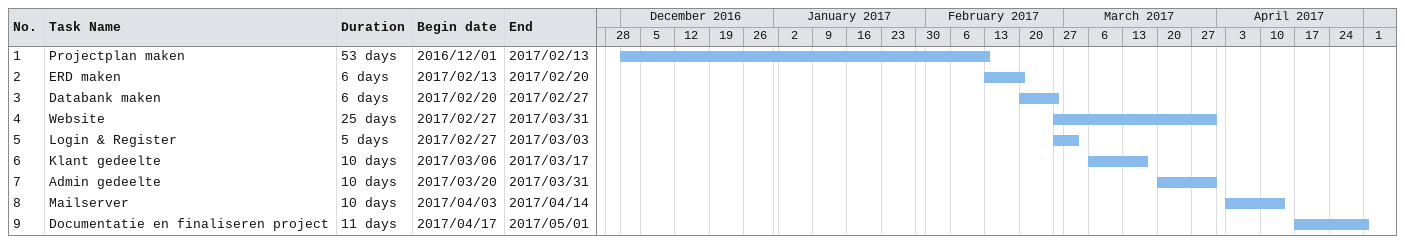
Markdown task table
| ID | Task | Duration | Start | Finish |
|---|---|---|---|---|
| 1 | Projectplan maken | 53d | 2016-12-01 | 2017-02-13 |
| 2 | ERD maken | 6d | 2017-02-13 | 2017-02-20 |
| 3 | Databank maken | 6d | 2017-02-20 | 2017-02-27 |
| 4 | Website | 25d | 2017-02-27 | 2017-03-31 |
| 5 | Login & Register | 5d | 2017-02-27 | 2017-03-03 |
| 6 | Klant gedeelte | 10d | 2017-03-06 | 2017-03-17 |
| 7 | Admin gedeelte | 10d | 2017-03-20 | 2017-03-31 |
| 8 | Mailserver | 10d | 2017-04-03 | 2017-04-14 |
| 9 | Documentatie en finaliseren project | 11d | 2017-04-17 | 2017-05-01 |
